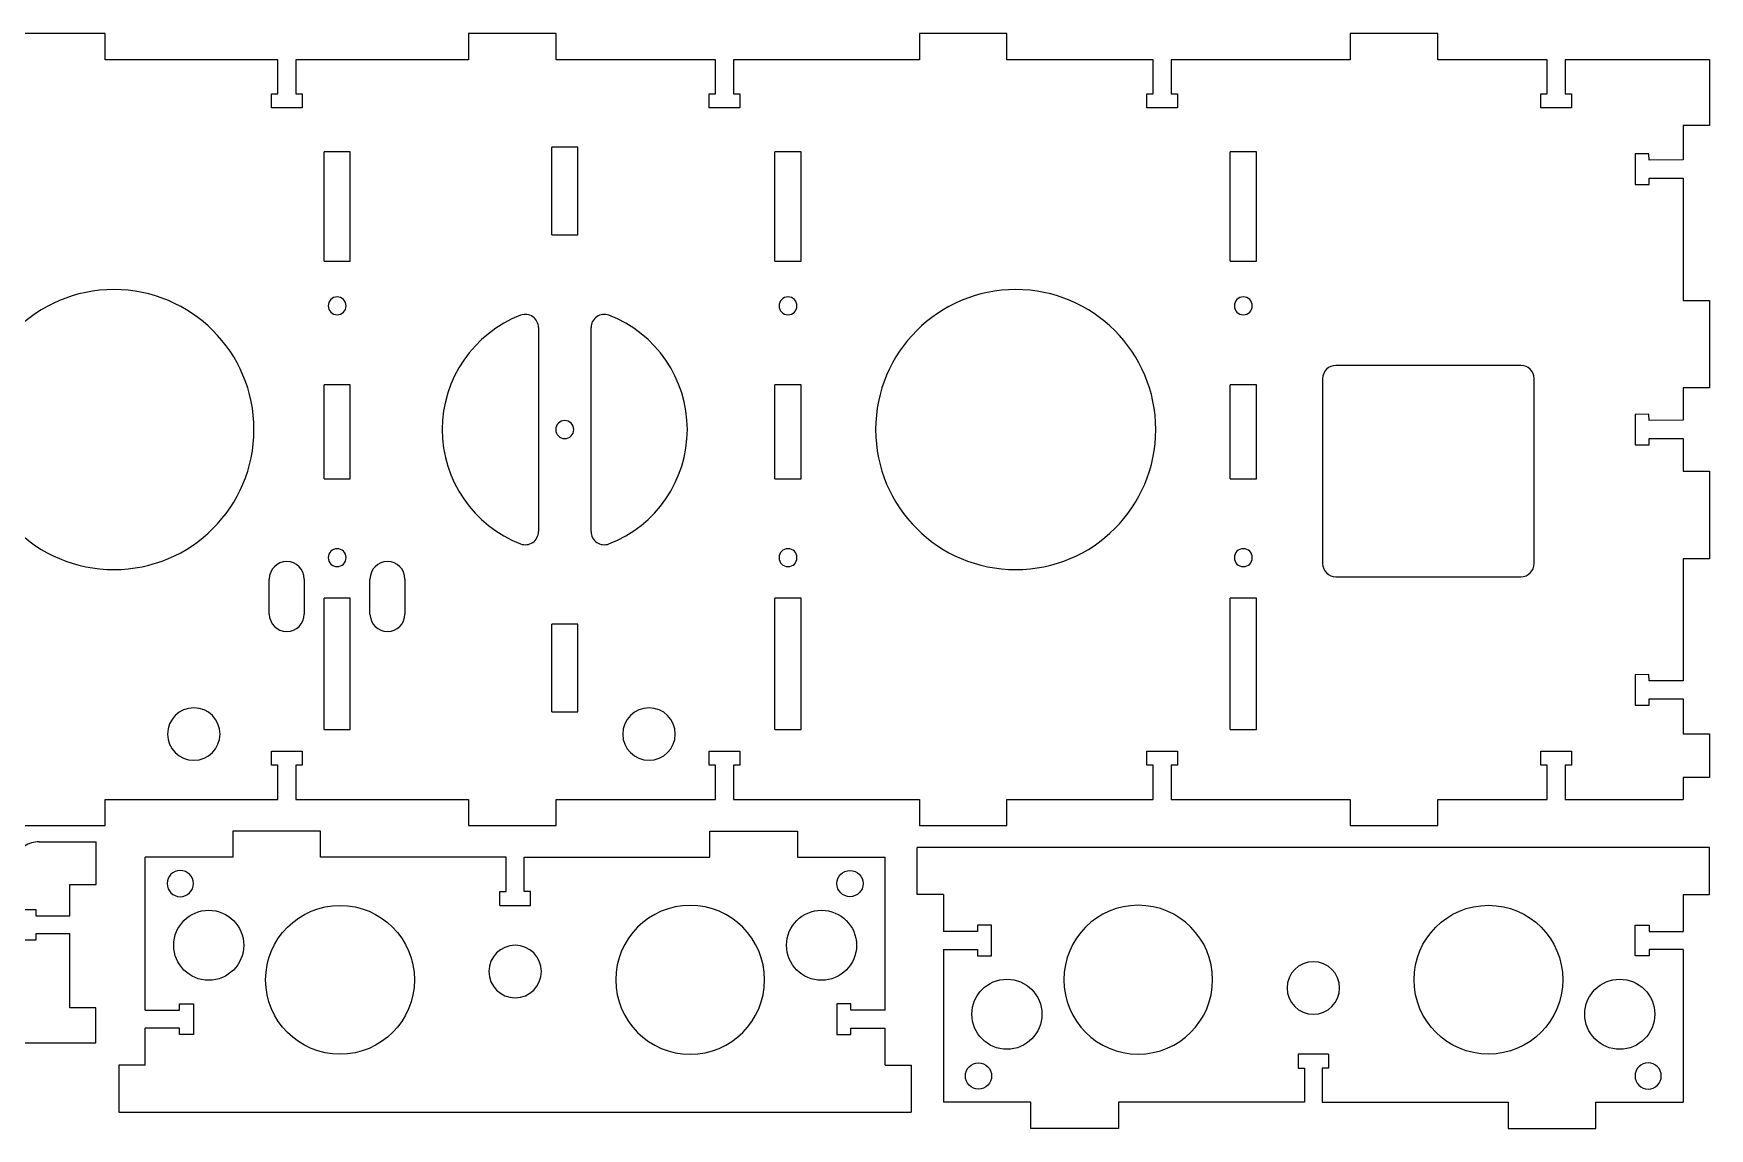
# Model space of a CAD drawing. Header units: millimetres. Extents: x -1444 to -161, y 204 to 952.
# Drawn here: x -555.1 to -172.2, y 214.3 to 464.5 of the extents above; entities that cross this region are included whole.
import ezdxf

# ---------------------------------------------------------------- set-up
doc = ezdxf.new("R2010")
doc.units = ezdxf.units.MM
doc.layers.get('0').update_dxf_attribs({"color": 253, "lineweight": 70, "true_color": 0x8faf8f})

msp = doc.modelspace()

# ---------------------------------------------------------------- linework, layer by layer
at = {"color": 38, "lineweight": -3, "true_color": 0x482605}
for p, q in [((-538.69, 464.48), (-558.69, 464.48)), ((-538.69, 458.48), (-538.69, 464.48)), ((-455.69, 464.48), (-455.69, 458.48)), ((-435.69, 464.48), (-455.69, 464.48)), ((-435.69, 458.48), (-435.69, 464.48)), ((-352.67, 464.48), (-352.67, 458.48)), ((-332.67, 464.48), (-352.67, 464.48)), ((-332.67, 458.48), (-332.67, 464.48)), ((-254.25, 464.48), (-254.25, 458.48)), ((-234.25, 464.48), (-254.25, 464.48)), ((-234.25, 458.48), (-234.25, 464.48)), ((-499.24, 458.48), (-538.69, 458.48)), ((-499.24, 450.68), (-499.24, 458.48)), ((-495.14, 458.48), (-495.14, 450.68)), ((-455.69, 458.48), (-495.14, 458.48)), ((-399.24, 458.48), (-435.69, 458.48)), ((-399.24, 450.68), (-399.24, 458.48)), ((-395.14, 458.48), (-395.14, 450.68)), ((-352.67, 458.48), (-395.14, 458.48)), ((-299.24, 458.48), (-332.67, 458.48)), ((-299.24, 450.68), (-299.24, 458.48)), ((-295.14, 458.48), (-295.14, 450.68)), ((-254.25, 458.48), (-295.14, 458.48)), ((-209.24, 458.48), (-234.25, 458.48)), ((-209.24, 450.68), (-209.24, 458.48)), ((-205.14, 458.48), (-205.14, 450.68)), ((-172.2, 458.48), (-205.14, 458.48)), ((-172.2, 458.48), (-172.2, 443.48)), ((-500.69, 450.68), (-499.24, 450.68)), ((-500.69, 447.48), (-500.69, 450.68)), ((-495.14, 450.68), (-493.69, 450.68)), ((-493.69, 450.68), (-493.69, 447.48)), ((-400.69, 450.68), (-399.24, 450.68)), ((-400.69, 447.48), (-400.69, 450.68)), ((-395.14, 450.68), (-393.69, 450.68)), ((-393.69, 450.68), (-393.69, 447.48)), ((-300.69, 450.68), (-299.24, 450.68)), ((-300.69, 447.48), (-300.69, 450.68)), ((-295.14, 450.68), (-293.69, 450.68)), ((-293.69, 450.68), (-293.69, 447.48)), ((-210.69, 450.68), (-209.24, 450.68)), ((-210.69, 447.48), (-210.69, 450.68)), ((-205.14, 450.68), (-203.69, 450.68)), ((-203.69, 450.68), (-203.69, 447.48)), ((-493.69, 447.48), (-500.69, 447.48)), ((-393.69, 447.48), (-400.69, 447.48)), ((-293.69, 447.48), (-300.69, 447.48)), ((-203.69, 447.48), (-210.69, 447.48)), ((-172.2, 443.48), (-178.2, 443.48)), ((-178.2, 443.48), (-178.2, 435.6)), ((-482.69, 437.48), (-488.69, 437.48)), ((-488.69, 412.48), (-488.69, 437.48)), ((-482.69, 412.48), (-482.69, 437.48)), ((-430.68, 438.48), (-436.68, 438.48)), ((-436.68, 418.48), (-436.68, 438.48)), ((-430.68, 418.48), (-430.68, 438.48)), ((-379.69, 437.48), (-385.69, 437.48)), ((-385.69, 412.48), (-385.69, 437.48)), ((-379.69, 412.48), (-379.69, 437.48)), ((-275.67, 437.48), (-281.67, 437.48)), ((-281.67, 412.48), (-281.67, 437.48)), ((-275.67, 412.48), (-275.67, 437.48)), ((-186, 436.99), (-189.19, 436.96)), ((-189.19, 436.96), (-189.19, 429.97)), ((-185.99, 435.54), (-186, 436.99)), ((-178.2, 435.6), (-185.99, 435.54)), ((-189.19, 429.97), (-185.99, 429.97)), ((-185.99, 429.97), (-185.99, 431.42)), ((-185.99, 431.42), (-178.2, 431.42)), ((-178.2, 431.42), (-178.19, 403.48)), ((-436.68, 418.48), (-430.68, 418.48)), ((-488.69, 412.48), (-482.69, 412.48)), ((-385.69, 412.48), (-379.69, 412.48)), ((-281.67, 412.48), (-275.67, 412.48)), ((-178.19, 403.48), (-172.19, 403.48)), ((-172.19, 403.48), (-172.19, 383.48)), ((-439.69, 397.3), (-439.69, 350.66)), ((-427.69, 350.66), (-427.69, 397.3)), ((-215.25, 388.64), (-257.55, 388.64)), ((-482.69, 384.2), (-488.69, 384.2)), ((-488.69, 362.76), (-488.69, 384.2)), ((-482.69, 362.76), (-482.69, 384.2)), ((-379.69, 384.2), (-385.69, 384.2)), ((-385.69, 362.76), (-385.69, 384.2)), ((-379.69, 362.76), (-379.69, 384.2)), ((-275.67, 384.2), (-281.67, 384.2)), ((-281.67, 362.76), (-281.67, 384.2)), ((-275.67, 362.76), (-275.67, 384.2)), ((-260.55, 385.64), (-260.55, 343.34)), ((-212.25, 343.34), (-212.25, 385.64)), ((-172.19, 383.48), (-178.19, 383.48)), ((-178.19, 383.48), (-178.19, 376.1)), ((-186, 377.49), (-189.19, 377.46)), ((-189.19, 377.46), (-189.19, 370.47)), ((-185.99, 376.04), (-186, 377.49)), ((-178.19, 376.1), (-185.99, 376.04)), ((-185.99, 370.47), (-185.99, 371.92)), ((-185.99, 371.92), (-178.19, 371.92)), ((-178.19, 371.92), (-178.19, 364.48)), ((-189.19, 370.47), (-185.99, 370.47)), ((-178.19, 364.48), (-172.19, 364.48)), ((-172.19, 364.48), (-172.19, 344.48)), ((-488.69, 362.76), (-482.69, 362.76)), ((-385.69, 362.76), (-379.69, 362.76)), ((-281.67, 362.76), (-275.67, 362.76)), ((-172.19, 344.48), (-178.19, 344.48)), ((-178.19, 344.48), (-178.18, 316.6)), ((-501.19, 331.82), (-501.19, 339.82)), ((-493.19, 339.82), (-493.19, 331.82)), ((-478.19, 331.82), (-478.19, 339.82)), ((-470.19, 339.82), (-470.19, 331.82)), ((-257.55, 340.34), (-215.25, 340.34)), ((-482.69, 335.48), (-488.69, 335.48)), ((-488.69, 305.48), (-488.69, 335.48)), ((-482.69, 305.48), (-482.69, 335.48)), ((-379.69, 335.48), (-385.69, 335.48)), ((-385.69, 305.48), (-385.69, 335.48)), ((-379.69, 305.48), (-379.69, 335.48)), ((-275.67, 335.48), (-281.67, 335.48)), ((-281.67, 305.48), (-281.67, 335.48)), ((-275.67, 305.48), (-275.67, 335.48)), ((-436.68, 309.48), (-436.68, 329.48)), ((-430.68, 329.48), (-436.68, 329.48)), ((-430.68, 309.48), (-430.68, 329.48)), ((-186, 317.99), (-189.19, 317.96)), ((-189.19, 317.96), (-189.19, 310.97)), ((-185.99, 316.54), (-186, 317.99)), ((-178.18, 316.6), (-185.99, 316.54)), ((-189.19, 310.97), (-185.99, 310.97)), ((-185.99, 312.42), (-178.18, 312.42)), ((-185.99, 310.97), (-185.99, 312.42)), ((-178.18, 312.42), (-178.18, 304.48)), ((-436.68, 309.48), (-430.68, 309.48)), ((-488.69, 305.48), (-482.69, 305.48)), ((-385.69, 305.48), (-379.69, 305.48)), ((-281.67, 305.48), (-275.67, 305.48)), ((-178.18, 304.48), (-172.18, 304.48)), ((-172.18, 304.48), (-172.18, 294.48)), ((-500.69, 300.48), (-493.69, 300.48)), ((-500.69, 297.28), (-500.69, 300.48)), ((-493.69, 300.48), (-493.69, 297.28)), ((-400.69, 300.48), (-393.69, 300.48)), ((-400.69, 297.28), (-400.69, 300.48)), ((-393.69, 300.48), (-393.69, 297.28)), ((-300.69, 300.48), (-293.69, 300.48)), ((-300.69, 297.28), (-300.69, 300.48)), ((-293.69, 300.48), (-293.69, 297.28)), ((-210.69, 300.48), (-203.69, 300.48)), ((-210.69, 297.28), (-210.69, 300.48)), ((-203.69, 300.48), (-203.69, 297.28)), ((-499.24, 297.28), (-500.69, 297.28)), ((-499.24, 289.48), (-499.24, 297.28)), ((-495.14, 297.28), (-495.14, 289.48)), ((-493.69, 297.28), (-495.14, 297.28)), ((-399.24, 297.28), (-400.69, 297.28)), ((-399.24, 289.48), (-399.24, 297.28)), ((-395.14, 297.28), (-395.14, 289.48)), ((-393.69, 297.28), (-395.14, 297.28)), ((-299.24, 297.28), (-300.69, 297.28)), ((-299.24, 289.48), (-299.24, 297.28)), ((-295.14, 297.28), (-295.14, 289.48)), ((-293.69, 297.28), (-295.14, 297.28)), ((-209.24, 297.28), (-210.69, 297.28)), ((-209.24, 289.48), (-209.24, 297.28)), ((-205.14, 297.28), (-205.14, 289.48)), ((-203.69, 297.28), (-205.14, 297.28)), ((-178.18, 294.48), (-178.18, 289.48)), ((-172.18, 294.48), (-178.18, 294.48)), ((-538.69, 289.48), (-499.24, 289.48)), ((-538.69, 283.48), (-538.69, 289.48)), ((-495.14, 289.48), (-455.69, 289.48)), ((-455.69, 289.48), (-455.69, 283.48)), ((-435.69, 289.48), (-399.24, 289.48)), ((-435.69, 283.48), (-435.69, 289.48)), ((-395.14, 289.48), (-352.67, 289.48)), ((-352.67, 289.48), (-352.67, 283.48)), ((-332.67, 289.48), (-299.24, 289.48)), ((-332.67, 283.48), (-332.67, 289.48)), ((-295.14, 289.48), (-254.25, 289.48)), ((-254.25, 289.48), (-254.25, 283.48)), ((-234.25, 289.48), (-209.24, 289.48)), ((-234.25, 283.48), (-234.25, 289.48)), ((-205.14, 289.48), (-178.18, 289.48)), ((-558.69, 283.48), (-538.69, 283.48)), ((-455.69, 283.48), (-435.69, 283.48)), ((-352.67, 283.48), (-332.67, 283.48)), ((-254.25, 283.48), (-234.25, 283.48)), ((-553.79, 279.79), (-540.74, 279.79)), ((-540.74, 270.02), (-540.74, 279.79)), ((-509.53, 282.24), (-509.53, 276.24)), ((-489.53, 282.24), (-509.53, 282.24)), ((-489.53, 276.24), (-489.53, 282.24)), ((-400.53, 282.24), (-380.53, 282.24)), ((-400.53, 276.24), (-400.53, 282.24)), ((-380.53, 282.24), (-380.53, 276.24)), ((-509.53, 276.24), (-529.53, 276.24)), ((-529.53, 241.31), (-529.53, 276.24)), ((-447.08, 276.24), (-489.53, 276.24)), ((-447.08, 268.44), (-447.08, 276.24)), ((-442.98, 276.24), (-400.53, 276.24)), ((-442.98, 268.44), (-442.98, 276.24)), ((-380.53, 276.24), (-360.53, 276.24)), ((-360.53, 241.31), (-360.53, 276.24)), ((-172.18, 278.48), (-353.18, 278.48)), ((-353.18, 267.75), (-353.18, 278.48)), ((-172.18, 267.75), (-172.18, 278.48)), ((-546.74, 270.02), (-540.74, 270.02)), ((-546.74, 262.88), (-546.74, 270.02)), ((-448.53, 265.24), (-448.53, 268.44)), ((-448.53, 268.44), (-447.08, 268.44)), ((-441.53, 268.44), (-442.98, 268.44)), ((-441.53, 265.24), (-441.53, 268.44)), ((-557.74, 264.33), (-554.54, 264.33)), ((-554.54, 264.33), (-554.54, 262.88)), ((-448.53, 265.24), (-441.53, 265.24)), ((-347.18, 267.75), (-353.18, 267.75)), ((-347.18, 267.75), (-347.18, 259.3)), ((-178.18, 267.75), (-172.18, 267.75)), ((-178.18, 267.75), (-178.18, 259.3)), ((-554.54, 262.88), (-546.74, 262.88)), ((-339.38, 260.75), (-339.38, 259.3)), ((-336.18, 260.75), (-339.38, 260.75)), ((-336.18, 253.75), (-336.18, 260.75)), ((-189.18, 260.75), (-185.98, 260.75)), ((-189.18, 253.75), (-189.18, 260.75)), ((-185.98, 260.75), (-185.98, 259.3)), ((-554.54, 257.33), (-557.74, 257.33)), ((-546.74, 258.78), (-554.54, 258.78)), ((-554.54, 258.78), (-554.54, 257.33)), ((-546.74, 241.83), (-546.74, 258.78)), ((-339.38, 259.3), (-347.18, 259.3)), ((-185.98, 259.3), (-178.18, 259.3)), ((-347.18, 255.2), (-339.38, 255.2)), ((-347.18, 255.2), (-347.18, 220.27)), ((-339.38, 255.2), (-339.38, 253.75)), ((-339.38, 253.75), (-336.18, 253.75)), ((-185.98, 253.75), (-189.18, 253.75)), ((-185.98, 255.2), (-185.98, 253.75)), ((-178.18, 255.2), (-185.98, 255.2)), ((-178.18, 255.2), (-178.18, 220.27)), ((-540.83, 241.83), (-546.74, 241.83)), ((-540.83, 233.83), (-540.83, 241.83)), ((-529.53, 241.31), (-521.73, 241.31)), ((-521.73, 242.76), (-518.53, 242.76)), ((-521.73, 241.31), (-521.73, 242.76)), ((-518.53, 242.76), (-518.53, 235.76)), ((-371.53, 242.76), (-371.53, 235.76)), ((-368.33, 242.76), (-371.53, 242.76)), ((-368.33, 241.31), (-368.33, 242.76)), ((-360.53, 241.31), (-368.33, 241.31)), ((-566.69, 233.83), (-540.83, 233.83)), ((-521.73, 237.21), (-529.53, 237.21)), ((-529.53, 228.76), (-529.53, 237.21)), ((-521.73, 235.76), (-521.73, 237.21)), ((-518.53, 235.76), (-521.73, 235.76)), ((-371.53, 235.76), (-368.33, 235.76)), ((-368.33, 237.21), (-360.53, 237.21)), ((-368.33, 235.76), (-368.33, 237.21)), ((-360.53, 228.76), (-360.53, 237.21)), ((-266.18, 231.27), (-266.18, 228.07)), ((-259.18, 231.27), (-266.18, 231.27)), ((-259.18, 231.27), (-259.18, 228.07)), ((-529.53, 228.76), (-535.53, 228.76)), ((-535.53, 228.76), (-535.53, 218.03)), ((-360.53, 228.76), (-354.53, 228.76)), ((-354.53, 228.76), (-354.53, 218.03)), ((-266.18, 228.07), (-264.73, 228.07)), ((-264.73, 228.07), (-264.73, 220.27)), ((-259.18, 228.07), (-260.63, 228.07)), ((-260.63, 228.07), (-260.63, 220.27)), ((-327.18, 220.27), (-347.18, 220.27)), ((-327.18, 214.27), (-327.18, 220.27)), ((-307.18, 220.27), (-307.18, 214.27)), ((-264.73, 220.27), (-307.18, 220.27)), ((-260.63, 220.27), (-218.18, 220.27)), ((-218.18, 220.27), (-218.18, 214.27)), ((-198.18, 214.27), (-198.18, 220.27)), ((-198.18, 220.27), (-178.18, 220.27)), ((-535.53, 218.03), (-354.53, 218.03)), ((-307.18, 214.27), (-327.18, 214.27)), ((-218.18, 214.27), (-198.18, 214.27))]:
    msp.add_line(p, q, dxfattribs=at)
at = {"color": 38, "lineweight": -3, "true_color": 0x482605, "extrusion": (5.20417e-18, -1.66533e-16, -1)}
for centre, radius in [((536.69, 373.98), 32), ((330.67, 373.98), 32), ((485.69, 402.25), 2.05), ((382.69, 402.25), 2.05), ((278.67, 402.25), 2.05), ((433.69, 373.98), 2.05), ((485.69, 344.71), 2.05), ((382.69, 344.71), 2.05), ((278.67, 344.71), 2.05)]:
    msp.add_circle(centre, radius, dxfattribs=at)
at = {"color": 38, "lineweight": -3, "true_color": 0x482605, "extrusion": (5.20417e-18, 6.12208e-15, -1)}
msp.add_circle((518.44, 304.4), 6, dxfattribs=at)
at = {"color": 38, "lineweight": -3, "true_color": 0x482605, "extrusion": (5.20417e-18, 6.13206e-15, -1)}
msp.add_circle((414.44, 304.4), 6, dxfattribs=at)
at = {"color": 38, "lineweight": -3, "true_color": 0x482605, "extrusion": (3.44249e-15, -1.05303e-16, -1)}
for centre, radius in [((521.53, 270.24), 3), ((405.03, 248.24), 17), ((445.03, 250.14), 6)]:
    msp.add_circle(centre, radius, dxfattribs=at)
at = {"color": 38, "lineweight": -3, "true_color": 0x482605}
for centre, radius in [((-368.53, 270.24), 3), ((-485.03, 248.24), 17), ((-222.68, 248.27), 17), ((-515.03, 256.14), 8), ((-375.03, 256.14), 8), ((-332.68, 240.38), 8), ((-192.68, 240.38), 8), ((-339.18, 226.27), 3)]:
    msp.add_circle(centre, radius, dxfattribs=at)
at = {"color": 38, "lineweight": -3, "true_color": 0x482605, "extrusion": (-3.43208e-15, -1.05303e-16, -1)}
for centre, radius in [((302.68, 248.27), 17), ((262.68, 246.38), 6), ((186.18, 226.27), 3)]:
    msp.add_circle(centre, radius, dxfattribs=at)
at = {"color": 38, "lineweight": -3, "true_color": 0x482605}
for centre, radius, start, end in [((-433.69, 373.98), 28, 111.1002, 248.8998), ((-442.69, 397.3), 3, 0, 111.1002), ((-424.69, 397.3), 3, 68.8998, 180), ((-433.69, 373.98), 28, 291.1002, 68.8998), ((-257.55, 385.64), 3, 90, 180), ((-215.25, 385.64), 3, 360, 90), ((-442.69, 350.66), 3, 248.8998, 0), ((-424.69, 350.66), 3, 180, 291.1002), ((-497.19, 339.82), 4, 0, 180), ((-474.19, 339.82), 4, 0, 180), ((-257.55, 343.34), 3, 180, 270), ((-215.25, 343.34), 3, 270, 0), ((-497.19, 331.82), 4, 180, 360), ((-474.19, 331.82), 4, 180, 360), ((-553.79, 273.79), 6, 90, 123.3625)]:
    msp.add_arc(centre, radius, start, end, dxfattribs=at)

doc.saveas('drawing.dxf')
